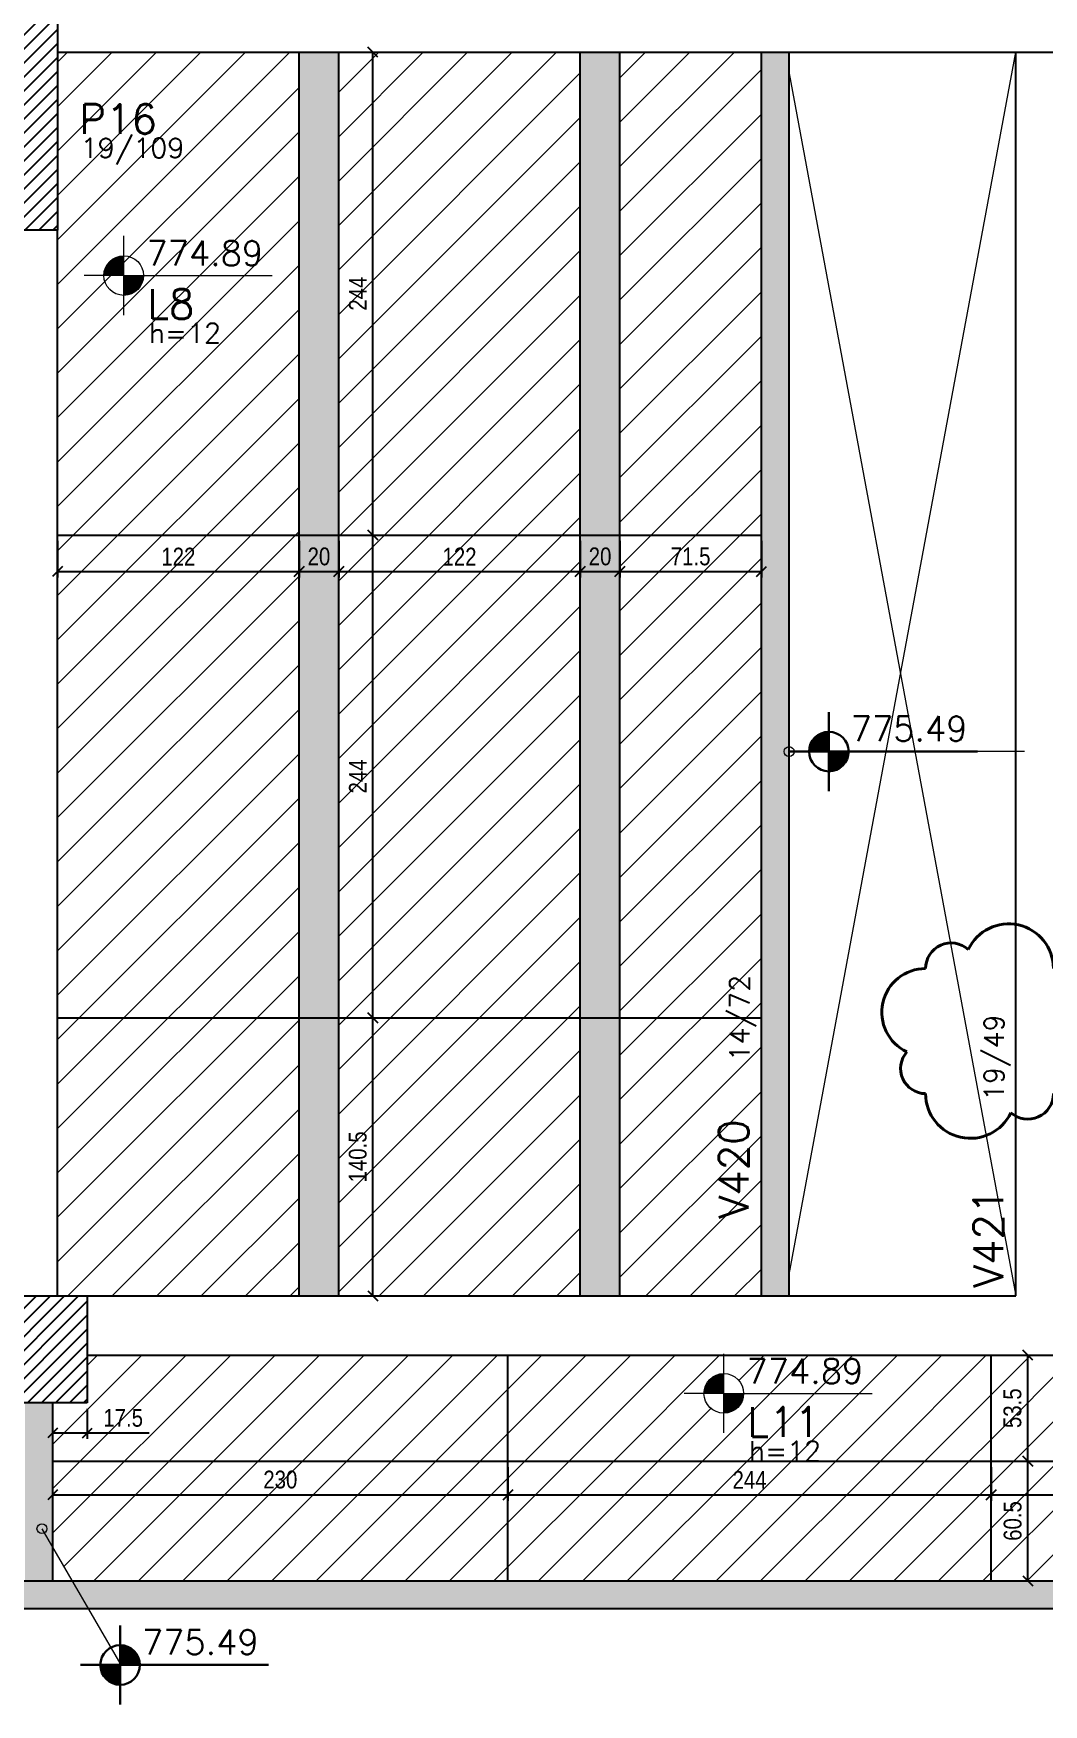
# Model space of a CAD drawing. Extents: x 8513 to 14085, y 7177 to 10799.
# Drawn here: x 10600 to 11110, y 8152 to 8997 of the extents above; entities that cross this region are included whole.
import ezdxf

# ---------------------------------------------------------------- set-up
doc = ezdxf.new("R2010")
doc.units = 0
for name, color, linetype in [('COTA', 241, 'Continuous'), ('Painéis', 200, 'Continuous'), ('Pilares', 5, 'Continuous'), ('VIGAS', 3, 'Continuous'), ('Vázio', 240, 'Continuous')]:
    doc.layers.add(name, color=color, linetype=linetype)
doc.layers.add('EST-G-Revision Clouds', color=7, linetype='Continuous', lineweight=40, true_color=0xff8080)
for name, color, linetype, lineweight in [('EST-LAJE-TEXT', 7, 'Continuous', 9), ('EST-PILAR-TEXT', 7, 'Continuous', 9), ('EST-SIMB-Spot Elevations', 7, 'Continuous', 9), ('EST-VIGA', 7, 'Continuous', 30), ('EST-VIGA-TEXT', 7, 'Continuous', 9), ('Hachura', 253, 'Continuous', 9), ('REAPROVEITAMENTO', 7, 'Continuous', 9)]:
    doc.layers.add(name, color=color, linetype=linetype, lineweight=lineweight)
doc.styles.add('COTA TECNICA-50', font='techl___.ttf', dxfattribs={"height": 9})
doc.styles.add('RomanS_IV50', font='romans_IV50.ttf', dxfattribs={"height": 11.25})
doc.styles.add('RomanS_IV50_B', font='', dxfattribs={"height": 18.75})
doc.styles.add('RomanS_IV50_B_1', font='', dxfattribs={"height": 22.5})
doc.styles.get('RomanS_IV50_B').set_extended_font_data('RomanS_IV50', bold=True)
doc.styles.get('RomanS_IV50_B_1').set_extended_font_data('RomanS_IV50', bold=True)
doc.dimstyles.new('PAINEL', dxfattribs={"dimtxt": 9, "dimasz": 5, "dimexe": 3, "dimexo": 3, "dimgap": 3, "dimtad": 1, "dimdec": 1, "dimzin": 12, "dimdsep": 46, "dimtxsty": 'COTA TECNICA-50', "dimblk": 'OBLIQUE', "dimcen": 0, "dimclrd": 4, "dimclre": 4, "dimclrt": 1, "dimadec": 1, "dimazin": 3, "dimtfac": 1, "dimtdec": 1, "dimtmove": 0, "dimatfit": 3, "dimldrblk": 'OBLIQUE', "dimfxl": 1, "dimtolj": 1, "dimtzin": 12, "dimarcsym": 0})
pattern_1 = [(45, (9850.35, 9085.8404), (-3.535534, 3.535534), [])]
pattern_2 = [(45, (0, 166.471), (-11.22532, 11.22532), [])]

# ---------------------------------------------------------------- blocks, each defined once
blk = doc.blocks.new('FA_Floor_TAG_SURVEY_R01 - NIV_TIT_H_TXT1__TXT2-2303193-1º PAVIMENTO')
at = {"layer": 'EST-LAJE-TEXT'}
h = blk.add_hatch(color=256, dxfattribs=at)
edge = h.paths.add_edge_path(flags=0)
edge.add_line((-0.28, 0.405), (-0.48, 0.405))
edge.add_arc((-0.28, 0.405), 0.2, 90, 180, ccw=False)
edge.add_line((-0.28, 0.605), (-0.28, 0.405))
h = blk.add_hatch(color=256, dxfattribs=at)
edge = h.paths.add_edge_path(flags=0)
edge.add_line((-0.28, 0.405), (-0.08, 0.405))
edge.add_arc((-0.28, 0.405), 0.2, -90, 0, ccw=False)
edge.add_line((-0.28, 0.205), (-0.28, 0.405))
for p, q in [((-0.28, 0.005), (-0.28, 0.805)), ((-0.28, 0.405), (-0.68, 0.405)), ((-0.28, 0.405), (1.22, 0.405))]:
    blk.add_line(p, q, dxfattribs=at)
blk.add_circle((-0.28, 0.405), 0.2, dxfattribs=at)
blk = doc.blocks.new('Spot Elevations - Nivel_Planta-2363176-1º PAVIMENTO')
at = {"layer": 'EST-SIMB-Spot Elevations'}
h = blk.add_hatch(color=256, dxfattribs=at)
edge = h.paths.add_edge_path(flags=0)
edge.add_line((0, 0), (-0.2, 0))
edge.add_arc((0, 0), 0.2, 90, 180, ccw=False)
edge.add_line((0, 0.2), (0, 0))
h = blk.add_hatch(color=256, dxfattribs=at)
edge = h.paths.add_edge_path(flags=0)
edge.add_line((0, 0), (0.2, 0))
edge.add_arc((0, 0), 0.2, 270, 360, ccw=False)
edge.add_line((0, -0.2), (0, 0))
at = {"layer": 'EST-SIMB-Spot Elevations', "lineweight": 30}
for p, q in [((0, -0.4), (0, 0.4)), ((0, 0), (-0.4, 0)), ((0, 0), (1.5, 0))]:
    blk.add_line(p, q, dxfattribs=at)
at = {"layer": 'EST-SIMB-Spot Elevations'}
for p, q in [((0, -0.2), (0, 0.2)), ((0, -0.15), (0, 0.15))]:
    blk.add_line(p, q, dxfattribs=at)
at = {"layer": 'EST-SIMB-Spot Elevations', "lineweight": 30}
blk.add_circle((0, 0), 0.2, dxfattribs=at)
blk = doc.blocks.new('Family - ___-3517799-1º PAVIMENTO')
at = {"layer": 'EST-G-Revision Clouds'}
for centre, radius, start, end in [((1241.91, -561.56), 22.59, 0, 154.79123), ((1212.86, -561.56), 12.91, 48.18969, 180), ((1199.95, -583.69), 22.13, 90, 244.79123), ((1264.5, -574.21), 12.64, 318.18969, 90), ((1264.5, -602.66), 22.13, 270, 64.79123), ((1199.95, -612.14), 12.64, 138.18969, 270), ((1222.54, -624.79), 22.59, 180, 334.79123), ((1251.59, -624.79), 12.91, 228.18969, 0)]:
    blk.add_arc(centre, radius, start, end, dxfattribs=at)
blk = doc.blocks.new('_Oblique')
at = {"color": 0, "linetype": 'ByBlock', "lineweight": -2}
blk.add_line((-0.5, -0.5), (0.5, 0.5), dxfattribs=at)
blk = doc.blocks.new('*D502')
at = {"layer": 'COTA', "color": 4, "lineweight": -2, "transparency": 16777216}
for p, q in [((10756.85, 8499.34), (10774.08, 8499.34)), ((10771.08, 8358.84), (10771.08, 8499.34)), ((10756.85, 8358.84), (10774.08, 8358.84))]:
    blk.add_line(p, q, dxfattribs=at)
at = {"layer": 'Defpoints', "color": 0, "transparency": 16777216}
for p in [(10753.85, 8499.34), (10771.08, 8499.34), (10753.85, 8358.84)]:
    blk.add_point(p, dxfattribs=at)
at = {"layer": 'COTA', "color": 4, "lineweight": -2, "transparency": 16777216, "xscale": 5, "yscale": 5, "zscale": 5}
for p, rotation in [((10771.08, 8499.34), 90), ((10771.08, 8358.84), 270)]:
    blk.add_blockref('_Oblique', p, dxfattribs=dict(at, rotation=rotation))
at = {"layer": 'COTA', "color": 1, "transparency": 16777216, "insert": (10763.48, 8429.09), "char_height": 9, "attachment_point": 5, "rotation": 90, "style": 'COTA TECNICA-50'}
blk.add_mtext('\\A1;140.5', dxfattribs=at)
blk = doc.blocks.new('*D503')
at = {"layer": 'COTA', "color": 4, "lineweight": -2, "transparency": 16777216}
for p, q in [((10756.85, 8743.34), (10774.08, 8743.34)), ((10771.08, 8499.34), (10771.08, 8743.34)), ((10756.85, 8499.34), (10774.08, 8499.34))]:
    blk.add_line(p, q, dxfattribs=at)
at = {"layer": 'Defpoints', "color": 0, "transparency": 16777216}
for p in [(10753.85, 8743.34), (10771.08, 8743.34), (10753.85, 8499.34)]:
    blk.add_point(p, dxfattribs=at)
at = {"layer": 'COTA', "color": 4, "lineweight": -2, "transparency": 16777216, "xscale": 5, "yscale": 5, "zscale": 5}
for p, rotation in [((10771.08, 8743.34), 90), ((10771.08, 8499.34), 270)]:
    blk.add_blockref('_Oblique', p, dxfattribs=dict(at, rotation=rotation))
at = {"layer": 'COTA', "color": 1, "transparency": 16777216, "insert": (10763.51, 8621.34), "char_height": 9, "attachment_point": 5, "rotation": 90, "style": 'COTA TECNICA-50'}
blk.add_mtext('\\A1;244', dxfattribs=at)
blk = doc.blocks.new('*D504')
at = {"layer": 'COTA', "color": 4, "lineweight": -2, "transparency": 16777216}
for p, q in [((10756.85, 8987.34), (10774.08, 8987.34)), ((10771.08, 8743.34), (10771.08, 8987.34)), ((10756.85, 8743.34), (10774.08, 8743.34))]:
    blk.add_line(p, q, dxfattribs=at)
at = {"layer": 'Defpoints', "color": 0, "transparency": 16777216}
for p in [(10753.85, 8987.34), (10771.08, 8987.34), (10753.85, 8743.34)]:
    blk.add_point(p, dxfattribs=at)
at = {"layer": 'COTA', "color": 4, "lineweight": -2, "transparency": 16777216, "xscale": 5, "yscale": 5, "zscale": 5}
for p, rotation in [((10771.08, 8987.34), 90), ((10771.08, 8743.34), 270)]:
    blk.add_blockref('_Oblique', p, dxfattribs=dict(at, rotation=rotation))
at = {"layer": 'COTA', "color": 1, "transparency": 16777216, "insert": (10763.51, 8865.34), "char_height": 9, "attachment_point": 5, "rotation": 90, "style": 'COTA TECNICA-50'}
blk.add_mtext('\\A1;244', dxfattribs=at)
blk = doc.blocks.new('*D505')
at = {"layer": 'COTA', "color": 4, "lineweight": -2, "transparency": 16777216}
for p, q in [((10611.85, 8740.34), (10611.85, 8721.89)), ((10733.85, 8740.34), (10733.85, 8721.89)), ((10611.85, 8724.89), (10733.85, 8724.89))]:
    blk.add_line(p, q, dxfattribs=at)
at = {"layer": 'Defpoints', "color": 0, "transparency": 16777216}
for p in [(10611.85, 8743.34), (10733.85, 8743.34), (10733.85, 8724.89)]:
    blk.add_point(p, dxfattribs=at)
at = {"layer": 'COTA', "color": 4, "lineweight": -2, "transparency": 16777216, "xscale": 5, "yscale": 5, "zscale": 5, "rotation": 180}
blk.add_blockref('_Oblique', (10611.85, 8724.89), dxfattribs=at)
at = {"layer": 'COTA', "color": 4, "lineweight": -2, "transparency": 16777216, "xscale": 5, "yscale": 5, "zscale": 5}
blk.add_blockref('_Oblique', (10733.85, 8724.89), dxfattribs=at)
at = {"layer": 'COTA', "color": 1, "transparency": 16777216, "insert": (10672.85, 8732.45), "char_height": 9, "attachment_point": 5, "style": 'COTA TECNICA-50'}
blk.add_mtext('\\A1;122', dxfattribs=at)
blk = doc.blocks.new('*D506')
at = {"layer": 'COTA', "color": 4, "lineweight": -2, "transparency": 16777216}
for p, q in [((10733.85, 8740.34), (10733.85, 8721.89)), ((10753.85, 8740.34), (10753.85, 8721.89)), ((10733.85, 8724.89), (10753.85, 8724.89))]:
    blk.add_line(p, q, dxfattribs=at)
at = {"layer": 'Defpoints', "color": 0, "transparency": 16777216}
for p in [(10733.85, 8743.34), (10753.85, 8743.34), (10753.85, 8724.89)]:
    blk.add_point(p, dxfattribs=at)
at = {"layer": 'COTA', "color": 4, "lineweight": -2, "transparency": 16777216, "xscale": 5, "yscale": 5, "zscale": 5, "rotation": 180}
blk.add_blockref('_Oblique', (10733.85, 8724.89), dxfattribs=at)
at = {"layer": 'COTA', "color": 4, "lineweight": -2, "transparency": 16777216, "xscale": 5, "yscale": 5, "zscale": 5}
blk.add_blockref('_Oblique', (10753.85, 8724.89), dxfattribs=at)
at = {"layer": 'COTA', "color": 1, "transparency": 16777216, "insert": (10743.85, 8732.49), "char_height": 9, "attachment_point": 5, "style": 'COTA TECNICA-50'}
blk.add_mtext('\\A1;20', dxfattribs=at)
blk = doc.blocks.new('*D507')
at = {"layer": 'COTA', "color": 4, "lineweight": -2, "transparency": 16777216}
for p, q in [((10753.85, 8740.34), (10753.85, 8721.89)), ((10875.85, 8740.34), (10875.85, 8721.89)), ((10753.85, 8724.89), (10875.85, 8724.89))]:
    blk.add_line(p, q, dxfattribs=at)
at = {"layer": 'Defpoints', "color": 0, "transparency": 16777216}
for p in [(10753.85, 8743.34), (10875.85, 8743.34), (10875.85, 8724.89)]:
    blk.add_point(p, dxfattribs=at)
at = {"layer": 'COTA', "color": 4, "lineweight": -2, "transparency": 16777216, "xscale": 5, "yscale": 5, "zscale": 5, "rotation": 180}
blk.add_blockref('_Oblique', (10753.85, 8724.89), dxfattribs=at)
at = {"layer": 'COTA', "color": 4, "lineweight": -2, "transparency": 16777216, "xscale": 5, "yscale": 5, "zscale": 5}
blk.add_blockref('_Oblique', (10875.85, 8724.89), dxfattribs=at)
at = {"layer": 'COTA', "color": 1, "transparency": 16777216, "insert": (10814.85, 8732.45), "char_height": 9, "attachment_point": 5, "style": 'COTA TECNICA-50'}
blk.add_mtext('\\A1;122', dxfattribs=at)
blk = doc.blocks.new('*D508')
at = {"layer": 'COTA', "color": 4, "lineweight": -2, "transparency": 16777216}
for p, q in [((10875.85, 8740.34), (10875.85, 8721.89)), ((10895.85, 8740.34), (10895.85, 8721.89)), ((10875.85, 8724.89), (10895.85, 8724.89))]:
    blk.add_line(p, q, dxfattribs=at)
at = {"layer": 'Defpoints', "color": 0, "transparency": 16777216}
for p in [(10875.85, 8743.34), (10895.85, 8743.34), (10895.85, 8724.89)]:
    blk.add_point(p, dxfattribs=at)
at = {"layer": 'COTA', "color": 4, "lineweight": -2, "transparency": 16777216, "xscale": 5, "yscale": 5, "zscale": 5, "rotation": 180}
blk.add_blockref('_Oblique', (10875.85, 8724.89), dxfattribs=at)
at = {"layer": 'COTA', "color": 4, "lineweight": -2, "transparency": 16777216, "xscale": 5, "yscale": 5, "zscale": 5}
blk.add_blockref('_Oblique', (10895.85, 8724.89), dxfattribs=at)
at = {"layer": 'COTA', "color": 1, "transparency": 16777216, "insert": (10885.85, 8732.49), "char_height": 9, "attachment_point": 5, "style": 'COTA TECNICA-50'}
blk.add_mtext('\\A1;20', dxfattribs=at)
blk = doc.blocks.new('*D509')
at = {"layer": 'COTA', "color": 4, "lineweight": -2, "transparency": 16777216}
for p, q in [((10895.85, 8740.34), (10895.85, 8721.89)), ((10967.35, 8740.34), (10967.35, 8721.89)), ((10895.85, 8724.89), (10967.35, 8724.89))]:
    blk.add_line(p, q, dxfattribs=at)
at = {"layer": 'Defpoints', "color": 0, "transparency": 16777216}
for p in [(10895.85, 8743.34), (10967.35, 8743.34), (10967.35, 8724.89)]:
    blk.add_point(p, dxfattribs=at)
at = {"layer": 'COTA', "color": 4, "lineweight": -2, "transparency": 16777216, "xscale": 5, "yscale": 5, "zscale": 5, "rotation": 180}
blk.add_blockref('_Oblique', (10895.85, 8724.89), dxfattribs=at)
at = {"layer": 'COTA', "color": 4, "lineweight": -2, "transparency": 16777216, "xscale": 5, "yscale": 5, "zscale": 5}
blk.add_blockref('_Oblique', (10967.35, 8724.89), dxfattribs=at)
at = {"layer": 'COTA', "color": 1, "transparency": 16777216, "insert": (10931.6, 8732.49), "char_height": 9, "attachment_point": 5, "style": 'COTA TECNICA-50'}
blk.add_mtext('\\A1;71.5', dxfattribs=at)
blk = doc.blocks.new('*D585')
at = {"layer": 'COTA', "color": 4, "lineweight": -2, "transparency": 16777216}
for p, q in [((10609.35, 8301.84), (10609.35, 8286.56)), ((10626.85, 8301.84), (10626.85, 8286.56)), ((10609.35, 8289.56), (10626.85, 8289.56)), ((10626.85, 8289.56), (10658.09, 8289.56))]:
    blk.add_line(p, q, dxfattribs=at)
at = {"layer": 'Defpoints', "color": 0, "transparency": 16777216}
for p in [(10609.35, 8304.84), (10626.85, 8304.84), (10626.85, 8289.56)]:
    blk.add_point(p, dxfattribs=at)
at = {"layer": 'COTA', "color": 4, "lineweight": -2, "transparency": 16777216, "xscale": 5, "yscale": 5, "zscale": 5, "rotation": 180}
blk.add_blockref('_Oblique', (10609.35, 8289.56), dxfattribs=at)
at = {"layer": 'COTA', "color": 4, "lineweight": -2, "transparency": 16777216, "xscale": 5, "yscale": 5, "zscale": 5}
blk.add_blockref('_Oblique', (10626.85, 8289.56), dxfattribs=at)
at = {"layer": 'COTA', "color": 1, "transparency": 16777216, "insert": (10644.97, 8297.16), "char_height": 9, "attachment_point": 5, "style": 'COTA TECNICA-50'}
blk.add_mtext('\\A1;17.5', dxfattribs=at)
blk = doc.blocks.new('*D586')
at = {"layer": 'COTA', "color": 4, "lineweight": -2, "transparency": 16777216}
for p, q in [((10609.35, 8272.34), (10609.35, 8255.28)), ((10839.35, 8272.34), (10839.35, 8255.28)), ((10609.35, 8258.28), (10839.35, 8258.28))]:
    blk.add_line(p, q, dxfattribs=at)
at = {"layer": 'Defpoints', "color": 0, "transparency": 16777216}
for p in [(10609.35, 8275.34), (10839.35, 8275.34), (10839.35, 8258.28)]:
    blk.add_point(p, dxfattribs=at)
at = {"layer": 'COTA', "color": 4, "lineweight": -2, "transparency": 16777216, "xscale": 5, "yscale": 5, "zscale": 5, "rotation": 180}
blk.add_blockref('_Oblique', (10609.35, 8258.28), dxfattribs=at)
at = {"layer": 'COTA', "color": 4, "lineweight": -2, "transparency": 16777216, "xscale": 5, "yscale": 5, "zscale": 5}
blk.add_blockref('_Oblique', (10839.35, 8258.28), dxfattribs=at)
at = {"layer": 'COTA', "color": 1, "transparency": 16777216, "insert": (10724.35, 8265.98), "char_height": 9, "attachment_point": 5, "style": 'COTA TECNICA-50'}
blk.add_mtext('\\A1;230', dxfattribs=at)
blk = doc.blocks.new('*D587')
at = {"layer": 'COTA', "color": 4, "lineweight": -2, "transparency": 16777216}
for p, q in [((10839.35, 8272.34), (10839.35, 8255.28)), ((11083.35, 8272.34), (11083.35, 8255.28)), ((10839.35, 8258.28), (11083.35, 8258.28))]:
    blk.add_line(p, q, dxfattribs=at)
at = {"layer": 'Defpoints', "color": 0, "transparency": 16777216}
for p in [(10839.35, 8275.34), (11083.35, 8275.34), (11083.35, 8258.28)]:
    blk.add_point(p, dxfattribs=at)
at = {"layer": 'COTA', "color": 4, "lineweight": -2, "transparency": 16777216, "xscale": 5, "yscale": 5, "zscale": 5, "rotation": 180}
blk.add_blockref('_Oblique', (10839.35, 8258.28), dxfattribs=at)
at = {"layer": 'COTA', "color": 4, "lineweight": -2, "transparency": 16777216, "xscale": 5, "yscale": 5, "zscale": 5}
blk.add_blockref('_Oblique', (11083.35, 8258.28), dxfattribs=at)
at = {"layer": 'COTA', "color": 1, "transparency": 16777216, "insert": (10961.35, 8265.85), "char_height": 9, "attachment_point": 5, "style": 'COTA TECNICA-50'}
blk.add_mtext('\\A1;244', dxfattribs=at)
blk = doc.blocks.new('*D588')
at = {"layer": 'COTA', "color": 4, "lineweight": -2, "transparency": 16777216}
for p, q in [((11083.35, 8272.34), (11083.35, 8255.28)), ((11327.35, 8272.34), (11327.35, 8255.28)), ((11083.35, 8258.28), (11327.35, 8258.28))]:
    blk.add_line(p, q, dxfattribs=at)
at = {"layer": 'Defpoints', "color": 0, "transparency": 16777216}
for p in [(11083.35, 8275.34), (11327.35, 8275.34), (11327.35, 8258.28)]:
    blk.add_point(p, dxfattribs=at)
at = {"layer": 'COTA', "color": 4, "lineweight": -2, "transparency": 16777216, "xscale": 5, "yscale": 5, "zscale": 5, "rotation": 180}
blk.add_blockref('_Oblique', (11083.35, 8258.28), dxfattribs=at)
at = {"layer": 'COTA', "color": 4, "lineweight": -2, "transparency": 16777216, "xscale": 5, "yscale": 5, "zscale": 5}
blk.add_blockref('_Oblique', (11327.35, 8258.28), dxfattribs=at)
at = {"layer": 'COTA', "color": 1, "transparency": 16777216, "insert": (11205.35, 8265.85), "char_height": 9, "attachment_point": 5, "style": 'COTA TECNICA-50'}
blk.add_mtext('\\A1;244', dxfattribs=at)
blk = doc.blocks.new('*D589')
at = {"layer": 'COTA', "color": 4, "lineweight": -2, "transparency": 16777216}
for p, q in [((11086.35, 8275.34), (11104.88, 8275.34)), ((11101.88, 8214.84), (11101.88, 8275.34)), ((11086.35, 8214.84), (11104.88, 8214.84))]:
    blk.add_line(p, q, dxfattribs=at)
at = {"layer": 'Defpoints', "color": 0, "transparency": 16777216}
for p in [(11083.35, 8275.34), (11101.88, 8275.34), (11083.35, 8214.84)]:
    blk.add_point(p, dxfattribs=at)
at = {"layer": 'COTA', "color": 4, "lineweight": -2, "transparency": 16777216, "xscale": 5, "yscale": 5, "zscale": 5}
for p, rotation in [((11101.88, 8275.34), 90), ((11101.88, 8214.84), 270)]:
    blk.add_blockref('_Oblique', p, dxfattribs=dict(at, rotation=rotation))
at = {"layer": 'COTA', "color": 1, "transparency": 16777216, "insert": (11094.28, 8245.09), "char_height": 9, "attachment_point": 5, "rotation": 90, "style": 'COTA TECNICA-50'}
blk.add_mtext('\\A1;60.5', dxfattribs=at)
blk = doc.blocks.new('*D590')
at = {"layer": 'COTA', "color": 4, "lineweight": -2, "transparency": 16777216}
for p, q in [((11086.35, 8328.84), (11104.88, 8328.84)), ((11101.88, 8275.34), (11101.88, 8328.84)), ((11086.35, 8275.34), (11104.88, 8275.34))]:
    blk.add_line(p, q, dxfattribs=at)
at = {"layer": 'Defpoints', "color": 0, "transparency": 16777216}
for p in [(11083.35, 8328.84), (11101.88, 8328.84), (11083.35, 8275.34)]:
    blk.add_point(p, dxfattribs=at)
at = {"layer": 'COTA', "color": 4, "lineweight": -2, "transparency": 16777216, "xscale": 5, "yscale": 5, "zscale": 5}
for p, rotation in [((11101.88, 8328.84), 90), ((11101.88, 8275.34), 270)]:
    blk.add_blockref('_Oblique', p, dxfattribs=dict(at, rotation=rotation))
at = {"layer": 'COTA', "color": 1, "transparency": 16777216, "insert": (11094.18, 8302.09), "char_height": 9, "attachment_point": 5, "rotation": 90, "style": 'COTA TECNICA-50'}
blk.add_mtext('\\A1;53.5', dxfattribs=at)

msp = doc.modelspace()

# ---------------------------------------------------------------- hatches: boundary and pattern name
at = {"layer": 'EST-VIGA', "true_color": 0xe1e1e1}
for points in [[(10967.35, 8358.84), (10981.35, 8358.84), (10981.35, 8987.34), (10967.35, 8987.34), (10967.35, 8376.205)], [(10609.35, 8214.84), (10609.35, 8304.84), (10595.35, 8304.84), (10595.35, 8214.84)], [(12437.85, 8200.84), (12437.85, 8214.84), (9770.85, 8214.84), (9770.85, 8200.84), (11755.428, 8200.84)]]:
    msp.add_hatch(color=254, dxfattribs=at).paths.add_polyline_path(points, flags=0)
at = {"layer": 'Hachura'}
h = msp.add_hatch(color=256, dxfattribs=at)
h.dxf.hatch_style = 1
h.paths.add_polyline_path([(10753.85, 8987.34), (10733.85, 8987.34), (10733.85, 8743.34), (10753.85, 8743.34)])
h.paths.add_polyline_path([(10733.85, 8499.34), (10753.85, 8499.34), (10753.85, 8743.34), (10733.85, 8743.34)])
h.paths.add_polyline_path([(10733.85, 8358.84), (10753.85, 8358.84), (10753.85, 8499.34), (10733.85, 8499.34)])
h.paths.add_polyline_path([(10875.85, 8358.84), (10895.85, 8358.84), (10895.85, 8499.34), (10875.85, 8499.34)])
h.paths.add_polyline_path([(10895.85, 8743.34), (10875.85, 8743.34), (10875.85, 8499.34), (10895.85, 8499.34)])
h.paths.add_polyline_path([(10895.85, 8987.34), (10875.85, 8987.34), (10875.85, 8743.34), (10895.85, 8743.34)])
at = {"layer": 'Pilares'}
h = msp.add_hatch(dxfattribs=at)
h.set_pattern_fill('FP_1', color=5, style=0, pattern_type=2)
h.set_pattern_definition(pattern_1)
h.paths.add_polyline_path([(10611.85, 8897.34), (10611.85, 9006.34), (10592.85, 9006.34), (10592.85, 8897.34)], flags=0)
h = msp.add_hatch(dxfattribs=at)
h.set_pattern_fill('FP_1', color=5, style=0, pattern_type=2)
h.set_pattern_definition(pattern_1)
h.paths.add_polyline_path([(10626.85, 8304.84), (10626.85, 8358.84), (10577.85, 8358.84), (10577.85, 8304.84)], flags=0)
at = {"layer": 'REAPROVEITAMENTO'}
h = msp.add_hatch(dxfattribs=at)
h.set_pattern_fill('ANSI31', color=251, scale=5, style=0)
h.set_pattern_definition(pattern_2)
h.paths.add_polyline_path([(10895.85, 8358.84), (10967.35, 8358.84), (10967.35, 8499.34), (10895.85, 8499.34)])
h.paths.add_polyline_path([(10875.85, 8499.34), (10753.85, 8499.34), (10753.85, 8358.84), (10875.85, 8358.84)])
h.paths.add_polyline_path([(10733.85, 8499.34), (10611.85, 8499.34), (10611.85, 8358.84), (10626.85, 8358.84), (10733.85, 8358.84)])
h.paths.add_polyline_path([(10733.85, 8743.34), (10611.85, 8743.34), (10611.85, 8499.34), (10733.85, 8499.34)])
h.paths.add_polyline_path([(10753.85, 8499.34), (10875.85, 8499.34), (10875.85, 8743.34), (10753.85, 8743.34)])
h.paths.add_polyline_path([(10895.85, 8499.34), (10967.35, 8499.34), (10967.35, 8743.34), (10895.85, 8743.34)])
h.paths.add_polyline_path([(10967.35, 8968.34), (10967.35, 8987.34), (10895.85, 8987.34), (10895.85, 8743.34), (10967.35, 8743.34)])
h.paths.add_polyline_path([(10875.85, 8987.34), (10753.85, 8987.34), (10753.85, 8743.34), (10875.85, 8743.34)])
h.paths.add_polyline_path([(10733.85, 8743.34), (10733.85, 8987.34), (10611.85, 8987.34), (10611.85, 8897.34), (10611.85, 8743.34)])
h = msp.add_hatch(dxfattribs=at)
h.set_pattern_fill('ANSI31', color=251, scale=5, style=0)
h.set_pattern_definition(pattern_2)
h.paths.add_polyline_path([(10839.35, 8214.84), (10839.35, 8275.34), (10609.35, 8275.34), (10609.35, 8231.849), (10619.17, 8214.84)])
h.paths.add_polyline_path([(10839.35, 8275.34), (10839.35, 8328.84), (10626.85, 8328.84), (10626.85, 8304.84), (10609.35, 8304.84), (10609.35, 8275.34)])
h.paths.add_polyline_path([(10839.35, 8275.34), (10839.35, 8214.84), (11083.35, 8214.84), (11083.35, 8275.34)])
h.paths.add_polyline_path([(11083.35, 8328.84), (11083.35, 8275.34), (11327.35, 8275.34), (11327.35, 8304.84), (11317.85, 8304.84), (11317.85, 8328.84)])
h.paths.add_polyline_path([(11083.35, 8275.34), (11083.35, 8214.84), (11327.35, 8214.84), (11327.35, 8275.34)])
h.paths.add_polyline_path([(11357.35, 8275.34), (11357.35, 8219.807), (11359.258, 8214.84), (11579.35, 8214.84), (11579.35, 8275.34)])
h.paths.add_polyline_path([(11579.35, 8275.34), (11579.35, 8328.84), (11366.85, 8328.84), (11366.85, 8304.84), (11357.35, 8304.84), (11357.35, 8275.34)])
h.paths.add_polyline_path([(11579.35, 8275.34), (11579.35, 8214.84), (11823.35, 8214.84), (11823.35, 8275.34)])
h.paths.add_polyline_path([(11823.35, 8328.84), (11823.35, 8275.34), (12067.35, 8275.34), (12067.35, 8304.84), (12057.85, 8304.84), (12057.85, 8328.84)])
h.paths.add_polyline_path([(12067.35, 8214.84), (12067.35, 8275.34), (11823.35, 8275.34), (11823.35, 8214.84)])
h.paths.add_polyline_path([(12097.35, 8275.34), (12097.35, 8224.482), (12102.917, 8214.84), (12193.85, 8214.84), (12193.85, 8275.34)])
h.paths.add_polyline_path([(12106.85, 8328.84), (12106.85, 8304.84), (12097.35, 8304.84), (12097.35, 8275.34), (12193.85, 8275.34), (12193.85, 8328.84)])
h.paths.add_polyline_path([(12437.85, 8214.84), (12437.85, 8275.34), (12193.85, 8275.34), (12193.85, 8214.84)])
h = msp.add_hatch(dxfattribs=at)
h.set_pattern_fill('ANSI31', color=251, scale=5, style=0)
h.set_pattern_definition(pattern_2)
h.paths.add_polyline_path([(10958.35, 8309.58, -1), (10938.35, 8309.58, -0.4142136), (10948.35, 8319.58), (10948.35, 8328.84), (10839.35, 8328.84), (10839.35, 8275.34), (11083.35, 8275.34), (11083.35, 8328.84), (10948.35, 8328.84), (10948.35, 8319.58, -0.4142136)])

# ---------------------------------------------------------------- linework, layer by layer
at = {"layer": 'EST-SIMB-Spot Elevations'}
for p, q in [((11100.303, 8633.917), (11001.426, 8633.917)), ((10603.946, 8241.209), (10643.721, 8172.317)), ((10643.721, 8172.317), (10643.414, 8172.317))]:
    msp.add_line(p, q, dxfattribs=at)
for centre in [(10981.35, 8633.917), (10603.946, 8241.209)]:
    msp.add_circle(centre, 2.5, dxfattribs=at)
at = {"layer": 'Painéis', "ltscale": 70}
for p, q in [((10733.85, 8358.84), (10733.85, 8987.34)), ((10753.85, 8358.84), (10753.85, 8987.34)), ((10875.85, 8358.84), (10875.85, 8987.34)), ((10895.85, 8358.84), (10895.85, 8987.34)), ((10611.85, 8743.34), (10967.35, 8743.34)), ((10611.85, 8499.34), (10967.35, 8499.34)), ((10839.35, 8214.84), (10839.35, 8328.84)), ((11083.35, 8214.84), (11083.35, 8328.84)), ((10609.35, 8275.34), (11327.35, 8275.34))]:
    msp.add_line(p, q, dxfattribs=at)
at = {"layer": 'Pilares', "color": 5}
for p, q in [((10611.85, 9006.34), (10611.85, 8897.34)), ((10611.85, 8897.34), (10592.85, 8897.34)), ((10577.85, 8358.84), (10626.85, 8358.84)), ((10626.85, 8358.84), (10626.85, 8304.84)), ((10626.85, 8304.84), (10577.85, 8304.84))]:
    msp.add_line(p, q, dxfattribs=at)
at = {"layer": 'VIGAS', "color": 3}
for p, q in [((10611.85, 8987.34), (11287.85, 8987.34)), ((10967.35, 8968.34), (10967.35, 8987.34)), ((10981.35, 8358.84), (10981.35, 8987.34)), ((11095.85, 8358.84), (11095.85, 8987.34)), ((10611.85, 8358.84), (10611.85, 8897.34)), ((10626.85, 8358.84), (11095.85, 8358.84)), ((10626.85, 8328.84), (11317.85, 8328.84)), ((9869.35, 8214.84), (12437.85, 8214.84)), ((9770.85, 8200.84), (12437.85, 8200.84))]:
    msp.add_line(p, q, dxfattribs=at)
at = {"layer": 'Vázio', "linetype": 'Continuous', "lineweight": 9}
for p, q in [((10981.355, 8369.657), (11095.845, 8987.314)), ((10981.355, 8976.524), (11095.845, 8358.867))]:
    msp.add_line(p, q, dxfattribs=at)
at = {"layer": 'Vázio'}
for p, q in [((10967.35, 8358.84), (10967.35, 8968.34)), ((10609.35, 8304.84), (10609.35, 8214.84))]:
    msp.add_line(p, q, dxfattribs=at)

# ---------------------------------------------------------------- block references
at = {"layer": 'EST-G-Revision Clouds'}
msp.add_blockref('Family - ___-3517799-1º PAVIMENTO', (9850.35, 9085.84), dxfattribs=at)
at = {"layer": 'EST-LAJE-TEXT', "xscale": 49.99999999999998, "yscale": 49.99999999999998, "zscale": 49.99999999999998}
for p in [(10659.23, 8854.22), (10962.35, 8289.33)]:
    msp.add_blockref('FA_Floor_TAG_SURVEY_R01 - NIV_TIT_H_TXT1__TXT2-2303193-1º PAVIMENTO', p, dxfattribs=at)
at = {"layer": 'EST-SIMB-Spot Elevations', "xscale": 49.99999999999998, "yscale": 49.99999999999998, "zscale": 49.99999999999998}
msp.add_blockref('Spot Elevations - Nivel_Planta-2363176-1º PAVIMENTO', (11001.426, 8633.917), dxfattribs=at)
at = {"layer": 'EST-SIMB-Spot Elevations', "extrusion": (0, 0, -1), "xscale": 49.99999999999998, "yscale": 49.99999999999998, "zscale": 49.99999999999998, "rotation": 180}
msp.add_blockref('Spot Elevations - Nivel_Planta-2363176-1º PAVIMENTO', (-10643.414, 8172.317), dxfattribs=at)

# ---------------------------------------------------------------- texts
at = {"layer": 'EST-LAJE-TEXT', "lineweight": 50, "attachment_point": 1}
for s, insert, char_height, width, style in [('774.89', (10656.754, 8891.978), 12.5, 84.17719, 'RomanS_IV50_B'), ('L8', (10657.173, 8867.53), 15, 32.46834, 'RomanS_IV50_B_1'), ('774.89', (10959.873, 8327.087), 12.5, 84.17719, 'RomanS_IV50_B'), ('L11', (10960.293, 8302.64), 15, 50.50631, 'RomanS_IV50_B_1')]:
    msp.add_mtext(s, dxfattribs=dict(at, insert=insert, char_height=char_height, width=width, style=style))
at = {"layer": 'EST-LAJE-TEXT', "lineweight": 30, "char_height": 10, "width": 48.90294, "attachment_point": 1, "style": 'RomanS_IV50'}
for insert in [(10657.929, 8850.398), (10961.049, 8285.507)]:
    msp.add_mtext('h=12', dxfattribs=dict(at, insert=insert))
at = {"layer": 'EST-PILAR-TEXT', "lineweight": 50, "insert": (10622.814, 8961.06), "char_height": 15, "width": 54.91559, "attachment_point": 1, "style": 'RomanS_IV50_B_1'}
msp.add_mtext('P16', dxfattribs=at)
msp.add_mtext('P16', dxfattribs=at)
at = {"layer": 'EST-PILAR-TEXT', "lineweight": 30, "insert": (10623.569, 8943.927), "char_height": 10, "width": 70.5485, "attachment_point": 1, "style": 'RomanS_IV50'}
msp.add_mtext('19/109', dxfattribs=at)
msp.add_mtext('19/109', dxfattribs=at)
at = {"layer": 'EST-SIMB-Spot Elevations', "char_height": 12.5, "width": 81.45933, "attachment_point": 1, "line_spacing_factor": 0.982397, "style": 'RomanS_IV50_B'}
for insert in [(11012.485, 8651.738), (10654.473, 8190.138)]:
    msp.add_mtext('775.49', dxfattribs=dict(at, insert=insert))
at = {"layer": 'EST-VIGA-TEXT', "lineweight": 30, "char_height": 10, "width": 58.92403, "attachment_point": 1, "rotation": 90, "style": 'RomanS_IV50'}
for s, insert in [('14/72', (10951.346, 8477.362)), ('19/49', (11079.846, 8457.362))]:
    msp.add_mtext(s, dxfattribs=dict(at, insert=insert))
at = {"layer": 'EST-VIGA-TEXT', "lineweight": 50, "char_height": 15, "width": 70.14766, "attachment_point": 1, "rotation": 90, "style": 'RomanS_IV50_B_1'}
for s, insert in [('V420', (10945.895, 8397.901)), ('V421', (11074.395, 8362.901))]:
    msp.add_mtext(s, dxfattribs=dict(at, insert=insert))

# ---------------------------------------------------------------- dimensions: what is measured, and where the dimension line sits
at = {"layer": 'COTA'}
for base, p1, p2, picture, middle in [((10771.076, 8987.34), (10753.85, 8743.34), (10753.85, 8987.34), '*D504', (10763.51, 8865.34)), ((10771.076, 8743.34), (10753.85, 8499.34), (10753.85, 8743.34), '*D503', (10763.51, 8621.34)), ((11101.878, 8328.84), (11083.35, 8275.34), (11083.35, 8328.84), '*D590', (11094.181, 8302.09))]:
    dim = msp.add_linear_dim(base=base, p1=p1, p2=p2, angle=90, dimstyle='PAINEL', override={"dimtmove": 1}, dxfattribs=at)
    dim.commit()
    dim.dimension.update_dxf_attribs({"geometry": picture, "text_midpoint": middle})
for base, p1, p2, picture, middle in [((10733.85, 8724.894), (10611.85, 8743.34), (10733.85, 8743.34), '*D505', (10672.85, 8732.446)), ((10626.85, 8289.559), (10609.35, 8304.84), (10626.85, 8304.84), '*D585', (10644.968, 8297.157)), ((10839.35, 8258.285), (10609.35, 8275.34), (10839.35, 8275.34), '*D586', (10724.35, 8265.982))]:
    dim = msp.add_linear_dim(base=base, p1=p1, p2=p2, dimstyle='PAINEL', dxfattribs=at)
    dim.commit()
    dim.dimension.update_dxf_attribs({"geometry": picture, "text_midpoint": middle})
for base, p1, p2, picture, middle in [((10753.85, 8724.894), (10733.85, 8743.34), (10753.85, 8743.34), '*D506', (10743.85, 8732.486)), ((10875.85, 8724.894), (10753.85, 8743.34), (10875.85, 8743.34), '*D507', (10814.85, 8732.446)), ((10895.85, 8724.894), (10875.85, 8743.34), (10895.85, 8743.34), '*D508', (10885.85, 8732.486)), ((10967.35, 8724.894), (10895.85, 8743.34), (10967.35, 8743.34), '*D509', (10931.6, 8732.492)), ((11083.35, 8258.285), (10839.35, 8275.34), (11083.35, 8275.34), '*D587', (10961.35, 8265.851)), ((11327.35, 8258.285), (11083.35, 8275.34), (11327.35, 8275.34), '*D588', (11205.35, 8265.851))]:
    dim = msp.add_linear_dim(base=base, p1=p1, p2=p2, dimstyle='PAINEL', override={"dimtmove": 1}, dxfattribs=at)
    dim.commit()
    dim.dimension.update_dxf_attribs({"geometry": picture, "text_midpoint": middle})
for base, p1, p2, picture, middle in [((10771.076, 8499.34), (10753.85, 8358.84), (10753.85, 8499.34), '*D502', (10763.478, 8429.09)), ((11101.878, 8275.34), (11083.35, 8214.84), (11083.35, 8275.34), '*D589', (11094.28, 8245.09))]:
    dim = msp.add_linear_dim(base=base, p1=p1, p2=p2, angle=90, dimstyle='PAINEL', dxfattribs=at)
    dim.commit()
    dim.dimension.update_dxf_attribs({"geometry": picture, "text_midpoint": middle})

doc.saveas('drawing.dxf')
